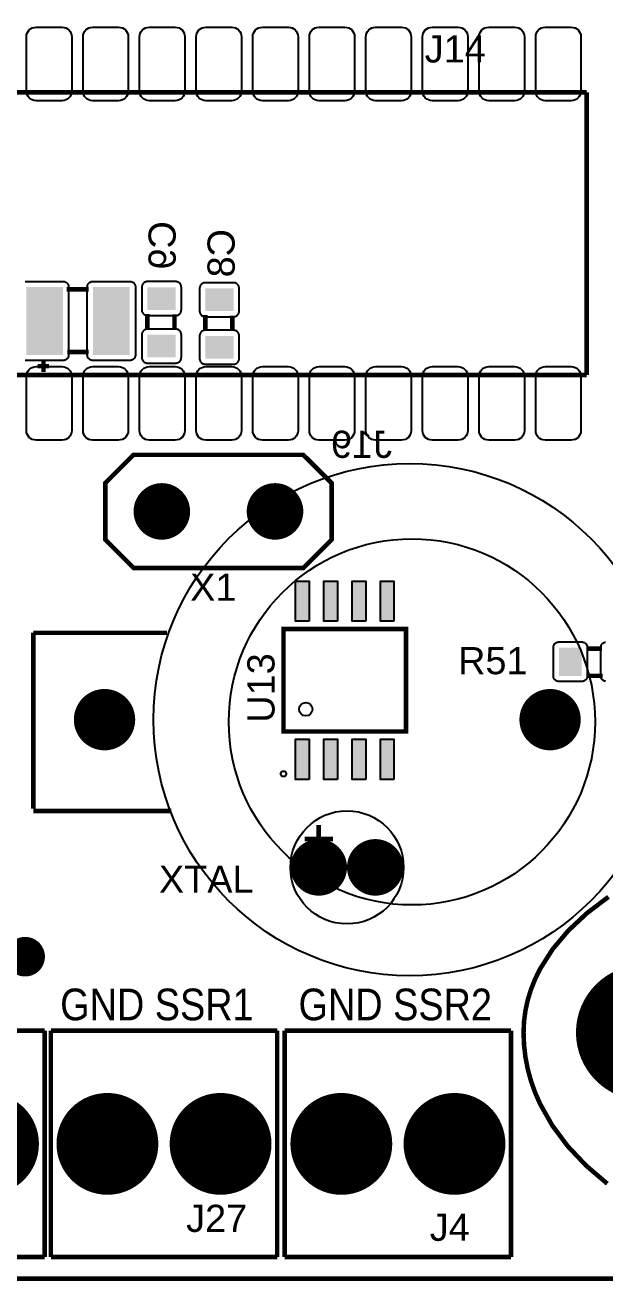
# Model space of a CAD drawing. Header units: inches. Extents: x -3.26 to 3.25, y -2.28 to 2.27.
# Drawn here: x -1.566 to -0.541, y -2.279 to -0.06 of the extents above; entities that cross this region are included whole.
import ezdxf

# ---------------------------------------------------------------- set-up
doc = ezdxf.new("R2010")
doc.units = ezdxf.units.IN
doc.layers.get('0').update_dxf_attribs({"linetype": 'CONTINUOUS'})

# ---------------------------------------------------------------- blocks, each defined once
blk = doc.blocks.new('RPAD')
blk.add_trace([(-0.5, -0.5), (-0.5, 0.5), (0.5, -0.5), (0.5, 0.5)])
blk = doc.blocks.new('EPAD')
at = {"const_width": 0.5}
blk.add_lwpolyline([(-0.25, 0, 1), (0.25, 0, 1)], format="xyb", close=True, dxfattribs=at)

msp = doc.modelspace()

# ---------------------------------------------------------------- linework, layer by layer
for points, const_width in [([(-3.255646, -2.275421), (3.249827, -2.275421), (3.249827, 2.267886), (-3.255646, 2.267886), (-3.255646, -2.275421)], 0.008), ([(-3.255646, -2.275421), (3.249827, -2.275421), (3.249827, 2.267886), (-3.255646, 2.267886), (-3.255646, -2.275421)], 0.008), ([(-3.255646, -2.275421), (3.249827, -2.275421), (3.249827, 2.267886), (-3.255646, 2.267886), (-3.255646, -2.275421)], 0.008), ([(-2.573362, -0.178177), (-0.573362, -0.178177)], 0.008), ([(-2.573362, -0.178177), (-0.573362, -0.178177)], 0.008), ([(-2.573362, -0.178177), (-0.573362, -0.178177)], 0.008), ([(-0.573362, -0.178177), (-0.573362, -0.678177)], 0.008), ([(-0.573362, -0.178177), (-0.573362, -0.678177)], 0.008), ([(-0.573362, -0.178177), (-0.573362, -0.678177)], 0.008), ([(-1.453236, -0.526508), (-1.492236, -0.526508)], 0.008), ([(-1.453236, -0.526508), (-1.492236, -0.526508)], 0.008), ([(-1.453236, -0.526508), (-1.492236, -0.526508)], 0.008), ([(-1.349575, -0.597909), (-1.349575, -0.569909)], 0.008), ([(-1.349575, -0.597909), (-1.349575, -0.569909)], 0.008), ([(-1.349575, -0.597909), (-1.349575, -0.569909)], 0.008), ([(-1.301575, -0.597909), (-1.301575, -0.570909)], 0.008), ([(-1.301575, -0.597909), (-1.301575, -0.570909)], 0.008), ([(-1.301575, -0.597909), (-1.301575, -0.570909)], 0.008), ([(-1.247339, -0.599909), (-1.247339, -0.571909)], 0.008), ([(-1.247339, -0.599909), (-1.247339, -0.571909)], 0.008), ([(-1.247339, -0.599909), (-1.247339, -0.571909)], 0.008), ([(-1.199339, -0.599909), (-1.199339, -0.572909)], 0.008), ([(-1.199339, -0.599909), (-1.199339, -0.572909)], 0.008), ([(-1.199339, -0.599909), (-1.199339, -0.572909)], 0.008), ([(-1.453236, -0.637508), (-1.491236, -0.637508)], 0.008), ([(-1.453236, -0.637508), (-1.491236, -0.637508)], 0.008), ([(-1.453236, -0.637508), (-1.491236, -0.637508)], 0.008), ([(-1.523236, -0.662508), (-1.543236, -0.662508)], 0.008), ([(-1.523236, -0.662508), (-1.543236, -0.662508)], 0.008), ([(-1.523236, -0.662508), (-1.543236, -0.662508)], 0.008), ([(-1.533236, -0.652508), (-1.533236, -0.672508)], 0.008), ([(-1.533236, -0.652508), (-1.533236, -0.672508)], 0.008), ([(-1.533236, -0.652508), (-1.533236, -0.672508)], 0.008), ([(-2.573362, -0.678177), (-0.573362, -0.678177)], 0.008), ([(-2.573362, -0.678177), (-0.573362, -0.678177)], 0.008), ([(-2.573362, -0.678177), (-0.573362, -0.678177)], 0.008), ([(-1.074031, -1.019154), (-1.374031, -1.019154), (-1.424031, -0.969154), (-1.424031, -0.869154), (-1.374031, -0.819154), (-1.074031, -0.819154), (-1.024031, -0.869154), (-1.024031, -0.969154), (-1.074031, -1.019154)], 0.008), ([(-1.074031, -1.019154), (-1.374031, -1.019154), (-1.424031, -0.969154), (-1.424031, -0.869154), (-1.374031, -0.819154), (-1.074031, -0.819154), (-1.024031, -0.869154), (-1.024031, -0.969154), (-1.074031, -1.019154)], 0.008), ([(-1.074031, -1.019154), (-1.374031, -1.019154), (-1.424031, -0.969154), (-1.424031, -0.869154), (-1.374031, -0.819154), (-1.074031, -0.819154), (-1.024031, -0.869154), (-1.024031, -0.969154), (-1.074031, -1.019154)], 0.008), ([(-1.315079, -1.133752), (-1.551299, -1.133752)], 0.008), ([(-1.551299, -1.444776), (-1.551299, -1.133752)], 0.008), ([(-1.315079, -1.133752), (-1.551299, -1.133752)], 0.008), ([(-1.551299, -1.444776), (-1.551299, -1.133752)], 0.008), ([(-1.315079, -1.133752), (-1.551299, -1.133752)], 0.008), ([(-1.551299, -1.444776), (-1.551299, -1.133752)], 0.008), ([(-0.892504, -1.308209), (-0.892504, -1.127106), (-1.109039, -1.127106), (-1.109039, -1.308209), (-0.892504, -1.308209)], 0.007874), ([(-0.892504, -1.308209), (-0.892504, -1.127106), (-1.109039, -1.127106), (-1.109039, -1.308209), (-0.892504, -1.308209)], 0.007874), ([(-0.892504, -1.308209), (-0.892504, -1.127106), (-1.109039, -1.127106), (-1.109039, -1.308209), (-0.892504, -1.308209)], 0.007874), ([(-0.573102, -1.16187), (-0.546102, -1.16187)], 0.008), ([(-0.573102, -1.16187), (-0.546102, -1.16187)], 0.008), ([(-0.573102, -1.16187), (-0.546102, -1.16187)], 0.008), ([(-0.573102, -1.20987), (-0.545102, -1.20987)], 0.008), ([(-0.573102, -1.20987), (-0.545102, -1.20987)], 0.008), ([(-0.573102, -1.20987), (-0.545102, -1.20987)], 0.008), ([(-1.551299, -1.448713), (-1.307205, -1.448713)], 0.008), ([(-1.551299, -1.448713), (-1.307205, -1.448713)], 0.008), ([(-1.551299, -1.448713), (-1.307205, -1.448713)], 0.008), ([(-1.046772, -1.473421), (-1.046772, -1.523421)], 0.008), ([(-1.046772, -1.473421), (-1.046772, -1.523421)], 0.008), ([(-1.046772, -1.473421), (-1.046772, -1.523421)], 0.008), ([(-1.071772, -1.498421), (-1.021772, -1.498421)], 0.008), ([(-1.071772, -1.498421), (-1.021772, -1.498421)], 0.008), ([(-1.071772, -1.498421), (-1.021772, -1.498421)], 0.008), ([(-0.534711, -1.600557), (-0.572732, -1.62938), (-0.605724, -1.660291), (-0.633387, -1.693125), (-0.655423, -1.727716), (-0.664237, -1.74562), (-0.671533, -1.7639), (-0.677272, -1.782537), (-0.681418, -1.80151), (-0.683933, -1.820799), (-0.68478, -1.840382), (-0.683943, -1.862232), (-0.681459, -1.883753), (-0.677364, -1.904921), (-0.671697, -1.925711), (-0.664495, -1.9461), (-0.655796, -1.966064), (-0.634056, -2.004621), (-0.606778, -2.041192), (-0.574263, -2.075585), (-0.536813, -2.107608)], 0.008), ([(-0.534711, -1.600557), (-0.572732, -1.62938), (-0.605724, -1.660291), (-0.633387, -1.693125), (-0.655423, -1.727716), (-0.664237, -1.74562), (-0.671533, -1.7639), (-0.677272, -1.782537), (-0.681418, -1.80151), (-0.683933, -1.820799), (-0.68478, -1.840382), (-0.683943, -1.862232), (-0.681459, -1.883753), (-0.677364, -1.904921), (-0.671697, -1.925711), (-0.664495, -1.9461), (-0.655796, -1.966064), (-0.634056, -2.004621), (-0.606778, -2.041192), (-0.574263, -2.075585), (-0.536813, -2.107608)], 0.008), ([(-0.534711, -1.600557), (-0.572732, -1.62938), (-0.605724, -1.660291), (-0.633387, -1.693125), (-0.655423, -1.727716), (-0.664237, -1.74562), (-0.671533, -1.7639), (-0.677272, -1.782537), (-0.681418, -1.80151), (-0.683933, -1.820799), (-0.68478, -1.840382), (-0.683943, -1.862232), (-0.681459, -1.883753), (-0.677364, -1.904921), (-0.671697, -1.925711), (-0.664495, -1.9461), (-0.655796, -1.966064), (-0.634056, -2.004621), (-0.606778, -2.041192), (-0.574263, -2.075585), (-0.536813, -2.107608)], 0.008), ([(-1.531236, -1.837232), (-2.131236, -1.837232)], 0.008), ([(-1.531236, -1.837232), (-2.131236, -1.837232)], 0.008), ([(-1.531236, -1.837232), (-2.131236, -1.837232)], 0.008), ([(-1.531236, -1.837232), (-1.531236, -2.237232)], 0.008), ([(-1.531236, -1.837232), (-1.531236, -2.237232)], 0.008), ([(-1.531236, -1.837232), (-1.531236, -2.237232)], 0.008), ([(-1.520213, -2.237232), (-1.520213, -1.837232)], 0.008), ([(-1.120213, -1.837232), (-1.520213, -1.837232)], 0.008), ([(-1.520213, -2.237232), (-1.520213, -1.837232)], 0.008), ([(-1.120213, -1.837232), (-1.520213, -1.837232)], 0.008), ([(-1.520213, -2.237232), (-1.520213, -1.837232)], 0.008), ([(-1.120213, -1.837232), (-1.520213, -1.837232)], 0.008), ([(-1.120213, -2.237232), (-1.120213, -1.837232)], 0.008), ([(-1.120213, -2.237232), (-1.120213, -1.837232)], 0.008), ([(-1.120213, -2.237232), (-1.120213, -1.837232)], 0.008), ([(-1.106827, -2.237232), (-1.106827, -1.837232)], 0.008), ([(-0.706827, -1.837232), (-1.106827, -1.837232)], 0.008), ([(-1.106827, -2.237232), (-1.106827, -1.837232)], 0.008), ([(-0.706827, -1.837232), (-1.106827, -1.837232)], 0.008), ([(-1.106827, -2.237232), (-1.106827, -1.837232)], 0.008), ([(-0.706827, -1.837232), (-1.106827, -1.837232)], 0.008), ([(-0.706827, -2.237232), (-0.706827, -1.837232)], 0.008), ([(-0.706827, -2.237232), (-0.706827, -1.837232)], 0.008), ([(-0.706827, -2.237232), (-0.706827, -1.837232)], 0.008), ([(-2.131236, -2.237232), (-1.531236, -2.237232)], 0.008), ([(-2.131236, -2.237232), (-1.531236, -2.237232)], 0.008), ([(-2.131236, -2.237232), (-1.531236, -2.237232)], 0.008), ([(-1.120213, -2.237232), (-1.520213, -2.237232)], 0.008), ([(-1.120213, -2.237232), (-1.520213, -2.237232)], 0.008), ([(-1.120213, -2.237232), (-1.520213, -2.237232)], 0.008), ([(-0.706827, -2.237232), (-1.106827, -2.237232)], 0.008), ([(-0.706827, -2.237232), (-1.106827, -2.237232)], 0.008), ([(-0.706827, -2.237232), (-1.106827, -2.237232)], 0.008)]:
    msp.add_lwpolyline(points, dxfattribs=dict(const_width=const_width))
for points in [[(-1.500362, -0.193177), (-1.546362, -0.193177), (-1.549838, -0.192839), (-1.553052, -0.191866), (-1.555943, -0.19032), (-1.558448, -0.188263), (-1.560505, -0.185758), (-1.562051, -0.182867), (-1.563024, -0.179653), (-1.563362, -0.176177), (-1.563362, -0.080177), (-1.563024, -0.076701), (-1.562051, -0.073487), (-1.560505, -0.070596), (-1.558448, -0.068091), (-1.555943, -0.066035), (-1.553052, -0.064489), (-1.549838, -0.063515), (-1.546362, -0.063177), (-1.500362, -0.063177), (-1.496886, -0.063515), (-1.493672, -0.064489), (-1.490781, -0.066035), (-1.488276, -0.068091), (-1.48622, -0.070596), (-1.484674, -0.073487), (-1.4837, -0.076701), (-1.483362, -0.080177), (-1.483362, -0.176177), (-1.4837, -0.179653), (-1.484674, -0.182867), (-1.48622, -0.185758), (-1.488276, -0.188263), (-1.490781, -0.19032), (-1.493672, -0.191866), (-1.496886, -0.192839), (-1.500362, -0.193177)], [(-1.400362, -0.193177), (-1.446362, -0.193177), (-1.449838, -0.192839), (-1.453052, -0.191866), (-1.455943, -0.19032), (-1.458448, -0.188263), (-1.460505, -0.185758), (-1.462051, -0.182867), (-1.463024, -0.179653), (-1.463362, -0.176177), (-1.463362, -0.080177), (-1.463024, -0.076701), (-1.462051, -0.073487), (-1.460505, -0.070596), (-1.458448, -0.068091), (-1.455943, -0.066035), (-1.453052, -0.064489), (-1.449838, -0.063515), (-1.446362, -0.063177), (-1.400362, -0.063177), (-1.396886, -0.063515), (-1.393672, -0.064489), (-1.390781, -0.066035), (-1.388276, -0.068091), (-1.38622, -0.070596), (-1.384674, -0.073487), (-1.3837, -0.076701), (-1.383362, -0.080177), (-1.383362, -0.176177), (-1.3837, -0.179653), (-1.384674, -0.182867), (-1.38622, -0.185758), (-1.388276, -0.188263), (-1.390781, -0.19032), (-1.393672, -0.191866), (-1.396886, -0.192839), (-1.400362, -0.193177)], [(-1.300362, -0.193177), (-1.346362, -0.193177), (-1.349838, -0.192839), (-1.353052, -0.191866), (-1.355943, -0.19032), (-1.358448, -0.188263), (-1.360505, -0.185758), (-1.362051, -0.182867), (-1.363024, -0.179653), (-1.363362, -0.176177), (-1.363362, -0.080177), (-1.363024, -0.076701), (-1.362051, -0.073487), (-1.360505, -0.070596), (-1.358448, -0.068091), (-1.355943, -0.066035), (-1.353052, -0.064489), (-1.349838, -0.063515), (-1.346362, -0.063177), (-1.300362, -0.063177), (-1.296886, -0.063515), (-1.293672, -0.064489), (-1.290781, -0.066035), (-1.288276, -0.068091), (-1.28622, -0.070596), (-1.284674, -0.073487), (-1.2837, -0.076701), (-1.283362, -0.080177), (-1.283362, -0.176177), (-1.2837, -0.179653), (-1.284674, -0.182867), (-1.28622, -0.185758), (-1.288276, -0.188263), (-1.290781, -0.19032), (-1.293672, -0.191866), (-1.296886, -0.192839), (-1.300362, -0.193177)], [(-1.200362, -0.193177), (-1.246362, -0.193177), (-1.249838, -0.192839), (-1.253052, -0.191866), (-1.255943, -0.19032), (-1.258448, -0.188263), (-1.260505, -0.185758), (-1.262051, -0.182867), (-1.263024, -0.179653), (-1.263362, -0.176177), (-1.263362, -0.080177), (-1.263024, -0.076701), (-1.262051, -0.073487), (-1.260505, -0.070596), (-1.258448, -0.068091), (-1.255943, -0.066035), (-1.253052, -0.064489), (-1.249838, -0.063515), (-1.246362, -0.063177), (-1.200362, -0.063177), (-1.196886, -0.063515), (-1.193672, -0.064489), (-1.190781, -0.066035), (-1.188276, -0.068091), (-1.18622, -0.070596), (-1.184674, -0.073487), (-1.1837, -0.076701), (-1.183362, -0.080177), (-1.183362, -0.176177), (-1.1837, -0.179653), (-1.184674, -0.182867), (-1.18622, -0.185758), (-1.188276, -0.188263), (-1.190781, -0.19032), (-1.193672, -0.191866), (-1.196886, -0.192839), (-1.200362, -0.193177)], [(-1.100362, -0.193177), (-1.146362, -0.193177), (-1.149838, -0.192839), (-1.153052, -0.191866), (-1.155943, -0.19032), (-1.158448, -0.188263), (-1.160505, -0.185758), (-1.162051, -0.182867), (-1.163024, -0.179653), (-1.163362, -0.176177), (-1.163362, -0.080177), (-1.163024, -0.076701), (-1.162051, -0.073487), (-1.160505, -0.070596), (-1.158448, -0.068091), (-1.155943, -0.066035), (-1.153052, -0.064489), (-1.149838, -0.063515), (-1.146362, -0.063177), (-1.100362, -0.063177), (-1.096886, -0.063515), (-1.093672, -0.064489), (-1.090781, -0.066035), (-1.088276, -0.068091), (-1.08622, -0.070596), (-1.084674, -0.073487), (-1.0837, -0.076701), (-1.083362, -0.080177), (-1.083362, -0.176177), (-1.0837, -0.179653), (-1.084674, -0.182867), (-1.08622, -0.185758), (-1.088276, -0.188263), (-1.090781, -0.19032), (-1.093672, -0.191866), (-1.096886, -0.192839), (-1.100362, -0.193177)], [(-1.000362, -0.193177), (-1.046362, -0.193177), (-1.049838, -0.192839), (-1.053052, -0.191866), (-1.055943, -0.19032), (-1.058448, -0.188263), (-1.060505, -0.185758), (-1.062051, -0.182867), (-1.063024, -0.179653), (-1.063362, -0.176177), (-1.063362, -0.080177), (-1.063024, -0.076701), (-1.062051, -0.073487), (-1.060505, -0.070596), (-1.058448, -0.068091), (-1.055943, -0.066035), (-1.053052, -0.064489), (-1.049838, -0.063515), (-1.046362, -0.063177), (-1.000362, -0.063177), (-0.996886, -0.063515), (-0.993672, -0.064489), (-0.990781, -0.066035), (-0.988276, -0.068091), (-0.98622, -0.070596), (-0.984674, -0.073487), (-0.9837, -0.076701), (-0.983362, -0.080177), (-0.983362, -0.176177), (-0.9837, -0.179653), (-0.984674, -0.182867), (-0.98622, -0.185758), (-0.988276, -0.188263), (-0.990781, -0.19032), (-0.993672, -0.191866), (-0.996886, -0.192839), (-1.000362, -0.193177)], [(-0.900362, -0.193177), (-0.946362, -0.193177), (-0.949838, -0.192839), (-0.953052, -0.191866), (-0.955943, -0.19032), (-0.958448, -0.188263), (-0.960505, -0.185758), (-0.962051, -0.182867), (-0.963024, -0.179653), (-0.963362, -0.176177), (-0.963362, -0.080177), (-0.963024, -0.076701), (-0.962051, -0.073487), (-0.960505, -0.070596), (-0.958448, -0.068091), (-0.955943, -0.066035), (-0.953052, -0.064489), (-0.949838, -0.063515), (-0.946362, -0.063177), (-0.900362, -0.063177), (-0.896886, -0.063515), (-0.893672, -0.064489), (-0.890781, -0.066035), (-0.888276, -0.068091), (-0.88622, -0.070596), (-0.884674, -0.073487), (-0.8837, -0.076701), (-0.883362, -0.080177), (-0.883362, -0.176177), (-0.8837, -0.179653), (-0.884674, -0.182867), (-0.88622, -0.185758), (-0.888276, -0.188263), (-0.890781, -0.19032), (-0.893672, -0.191866), (-0.896886, -0.192839), (-0.900362, -0.193177)], [(-0.800362, -0.193177), (-0.846362, -0.193177), (-0.849838, -0.192839), (-0.853052, -0.191866), (-0.855943, -0.19032), (-0.858448, -0.188263), (-0.860505, -0.185758), (-0.862051, -0.182867), (-0.863024, -0.179653), (-0.863362, -0.176177), (-0.863362, -0.080177), (-0.863024, -0.076701), (-0.862051, -0.073487), (-0.860505, -0.070596), (-0.858448, -0.068091), (-0.855943, -0.066035), (-0.853052, -0.064489), (-0.849838, -0.063515), (-0.846362, -0.063177), (-0.800362, -0.063177), (-0.796886, -0.063515), (-0.793672, -0.064489), (-0.790781, -0.066035), (-0.788276, -0.068091), (-0.78622, -0.070596), (-0.784674, -0.073487), (-0.7837, -0.076701), (-0.783362, -0.080177), (-0.783362, -0.176177), (-0.7837, -0.179653), (-0.784674, -0.182867), (-0.78622, -0.185758), (-0.788276, -0.188263), (-0.790781, -0.19032), (-0.793672, -0.191866), (-0.796886, -0.192839), (-0.800362, -0.193177)], [(-0.700362, -0.193177), (-0.746362, -0.193177), (-0.749838, -0.192839), (-0.753052, -0.191866), (-0.755943, -0.19032), (-0.758448, -0.188263), (-0.760505, -0.185758), (-0.762051, -0.182867), (-0.763024, -0.179653), (-0.763362, -0.176177), (-0.763362, -0.080177), (-0.763024, -0.076701), (-0.762051, -0.073487), (-0.760505, -0.070596), (-0.758448, -0.068091), (-0.755943, -0.066035), (-0.753052, -0.064489), (-0.749838, -0.063515), (-0.746362, -0.063177), (-0.700362, -0.063177), (-0.696886, -0.063515), (-0.693672, -0.064489), (-0.690781, -0.066035), (-0.688276, -0.068091), (-0.68622, -0.070596), (-0.684674, -0.073487), (-0.6837, -0.076701), (-0.683362, -0.080177), (-0.683362, -0.176177), (-0.6837, -0.179653), (-0.684674, -0.182867), (-0.68622, -0.185758), (-0.688276, -0.188263), (-0.690781, -0.19032), (-0.693672, -0.191866), (-0.696886, -0.192839), (-0.700362, -0.193177)], [(-0.600362, -0.193177), (-0.646362, -0.193177), (-0.649838, -0.192839), (-0.653052, -0.191866), (-0.655943, -0.19032), (-0.658448, -0.188263), (-0.660505, -0.185758), (-0.662051, -0.182867), (-0.663024, -0.179653), (-0.663362, -0.176177), (-0.663362, -0.080177), (-0.663024, -0.076701), (-0.662051, -0.073487), (-0.660505, -0.070596), (-0.658448, -0.068091), (-0.655943, -0.066035), (-0.653052, -0.064489), (-0.649838, -0.063515), (-0.646362, -0.063177), (-0.600362, -0.063177), (-0.596886, -0.063515), (-0.593672, -0.064489), (-0.590781, -0.066035), (-0.588276, -0.068091), (-0.58622, -0.070596), (-0.584674, -0.073487), (-0.5837, -0.076701), (-0.583362, -0.080177), (-0.583362, -0.176177), (-0.5837, -0.179653), (-0.584674, -0.182867), (-0.58622, -0.185758), (-0.588276, -0.188263), (-0.590781, -0.19032), (-0.593672, -0.191866), (-0.596886, -0.192839), (-0.600362, -0.193177)], [(-1.380736, -0.652508), (-1.445736, -0.652508), (-1.446776, -0.652457), (-1.447781, -0.652309), (-1.448748, -0.652067), (-1.449672, -0.651736), (-1.450548, -0.651322), (-1.451372, -0.650827), (-1.45214, -0.650257), (-1.452846, -0.649617), (-1.453486, -0.648911), (-1.454055, -0.648144), (-1.45455, -0.64732), (-1.454965, -0.646443), (-1.455295, -0.645519), (-1.455537, -0.644552), (-1.455686, -0.643547), (-1.455736, -0.642508), (-1.455736, -0.522508), (-1.455686, -0.521469), (-1.455537, -0.520463), (-1.455295, -0.519496), (-1.454965, -0.518572), (-1.45455, -0.517696), (-1.454055, -0.516872), (-1.453486, -0.516105), (-1.452846, -0.515398), (-1.45214, -0.514758), (-1.451372, -0.514189), (-1.450548, -0.513694), (-1.449672, -0.51328), (-1.448748, -0.512949), (-1.447781, -0.512707), (-1.446776, -0.512558), (-1.445736, -0.512508), (-1.380736, -0.512508), (-1.379697, -0.512558), (-1.378692, -0.512707), (-1.377725, -0.512949), (-1.376801, -0.51328), (-1.375924, -0.513694), (-1.3751, -0.514189), (-1.374333, -0.514758), (-1.373627, -0.515398), (-1.372987, -0.516105), (-1.372417, -0.516872), (-1.371923, -0.517696), (-1.371508, -0.518572), (-1.371177, -0.519496), (-1.370935, -0.520463), (-1.370787, -0.521469), (-1.370736, -0.522508), (-1.370736, -0.642508), (-1.370787, -0.643547), (-1.370935, -0.644552), (-1.371177, -0.645519), (-1.371508, -0.646443), (-1.371923, -0.64732), (-1.372417, -0.648144), (-1.372987, -0.648911), (-1.373627, -0.649617), (-1.374333, -0.650257), (-1.3751, -0.650827), (-1.375924, -0.651322), (-1.376801, -0.651736), (-1.377725, -0.652067), (-1.378692, -0.652309), (-1.379697, -0.652457), (-1.380736, -0.652508)], [(-1.289575, -0.562909), (-1.289575, -0.522909), (-1.289625, -0.52187), (-1.289774, -0.520865), (-1.290016, -0.519898), (-1.290346, -0.518974), (-1.290761, -0.518098), (-1.291256, -0.517274), (-1.291825, -0.516506), (-1.292465, -0.5158), (-1.293172, -0.51516), (-1.293939, -0.514591), (-1.294763, -0.514096), (-1.295639, -0.513681), (-1.296563, -0.51335), (-1.29753, -0.513108), (-1.298535, -0.51296), (-1.299575, -0.512909), (-1.349575, -0.512909), (-1.350614, -0.51296), (-1.351619, -0.513108), (-1.352586, -0.51335), (-1.35351, -0.513681), (-1.354387, -0.514096), (-1.355211, -0.514591), (-1.355978, -0.51516), (-1.356684, -0.5158), (-1.357324, -0.516506), (-1.357894, -0.517274), (-1.358389, -0.518098), (-1.358803, -0.518974), (-1.359134, -0.519898), (-1.359376, -0.520865), (-1.359524, -0.52187), (-1.359575, -0.522909), (-1.359575, -0.562909), (-1.359524, -0.563949), (-1.359376, -0.564954), (-1.359134, -0.565921), (-1.358803, -0.566845), (-1.358389, -0.567721), (-1.357894, -0.568545), (-1.357324, -0.569313), (-1.356684, -0.570019), (-1.355978, -0.570659), (-1.355211, -0.571228), (-1.354387, -0.571723), (-1.35351, -0.572138), (-1.352586, -0.572469), (-1.351619, -0.572711), (-1.350614, -0.572859), (-1.349575, -0.572909), (-1.299575, -0.572909), (-1.298535, -0.572859), (-1.29753, -0.572711), (-1.296563, -0.572469), (-1.295639, -0.572138), (-1.294763, -0.571723), (-1.293939, -0.571228), (-1.293172, -0.570659), (-1.292465, -0.570019), (-1.291825, -0.569313), (-1.291256, -0.568545), (-1.290761, -0.567721), (-1.290346, -0.566845), (-1.290016, -0.565921), (-1.289774, -0.564954), (-1.289625, -0.563949), (-1.289575, -0.562909)], [(-1.187339, -0.564909), (-1.187339, -0.524909), (-1.187389, -0.52387), (-1.187537, -0.522865), (-1.18778, -0.521898), (-1.18811, -0.520974), (-1.188525, -0.520098), (-1.18902, -0.519274), (-1.189589, -0.518506), (-1.190229, -0.5178), (-1.190935, -0.51716), (-1.191703, -0.516591), (-1.192527, -0.516096), (-1.193403, -0.515681), (-1.194327, -0.51535), (-1.195294, -0.515108), (-1.196299, -0.51496), (-1.197339, -0.514909), (-1.247339, -0.514909), (-1.248378, -0.51496), (-1.249383, -0.515108), (-1.25035, -0.51535), (-1.251274, -0.515681), (-1.25215, -0.516096), (-1.252974, -0.516591), (-1.253742, -0.51716), (-1.254448, -0.5178), (-1.255088, -0.518506), (-1.255657, -0.519274), (-1.256152, -0.520098), (-1.256567, -0.520974), (-1.256898, -0.521898), (-1.25714, -0.522865), (-1.257288, -0.52387), (-1.257339, -0.524909), (-1.257339, -0.564909), (-1.257288, -0.565949), (-1.25714, -0.566954), (-1.256898, -0.567921), (-1.256567, -0.568845), (-1.256152, -0.569721), (-1.255657, -0.570545), (-1.255088, -0.571313), (-1.254448, -0.572019), (-1.253742, -0.572659), (-1.252974, -0.573228), (-1.25215, -0.573723), (-1.251274, -0.574138), (-1.25035, -0.574469), (-1.249383, -0.574711), (-1.248378, -0.574859), (-1.247339, -0.574909), (-1.197339, -0.574909), (-1.196299, -0.574859), (-1.195294, -0.574711), (-1.194327, -0.574469), (-1.193403, -0.574138), (-1.192527, -0.573723), (-1.191703, -0.573228), (-1.190935, -0.572659), (-1.190229, -0.572019), (-1.189589, -0.571313), (-1.18902, -0.570545), (-1.188525, -0.569721), (-1.18811, -0.568845), (-1.18778, -0.567921), (-1.187537, -0.566954), (-1.187389, -0.565949), (-1.187339, -0.564909)], [(-1.289575, -0.646909), (-1.289575, -0.606909), (-1.289625, -0.60587), (-1.289774, -0.604865), (-1.290016, -0.603898), (-1.290346, -0.602974), (-1.290761, -0.602098), (-1.291256, -0.601274), (-1.291825, -0.600506), (-1.292465, -0.5998), (-1.293172, -0.59916), (-1.293939, -0.598591), (-1.294763, -0.598096), (-1.295639, -0.597681), (-1.296563, -0.59735), (-1.29753, -0.597108), (-1.298535, -0.59696), (-1.299575, -0.596909), (-1.349575, -0.596909), (-1.350614, -0.59696), (-1.351619, -0.597108), (-1.352586, -0.59735), (-1.35351, -0.597681), (-1.354387, -0.598096), (-1.355211, -0.598591), (-1.355978, -0.59916), (-1.356684, -0.5998), (-1.357324, -0.600506), (-1.357894, -0.601274), (-1.358389, -0.602098), (-1.358803, -0.602974), (-1.359134, -0.603898), (-1.359376, -0.604865), (-1.359524, -0.60587), (-1.359575, -0.606909), (-1.359575, -0.646909), (-1.359524, -0.647949), (-1.359376, -0.648954), (-1.359134, -0.649921), (-1.358803, -0.650845), (-1.358389, -0.651721), (-1.357894, -0.652545), (-1.357324, -0.653313), (-1.356684, -0.654019), (-1.355978, -0.654659), (-1.355211, -0.655228), (-1.354387, -0.655723), (-1.35351, -0.656138), (-1.352586, -0.656469), (-1.351619, -0.656711), (-1.350614, -0.656859), (-1.349575, -0.656909), (-1.299575, -0.656909), (-1.298535, -0.656859), (-1.29753, -0.656711), (-1.296563, -0.656469), (-1.295639, -0.656138), (-1.294763, -0.655723), (-1.293939, -0.655228), (-1.293172, -0.654659), (-1.292465, -0.654019), (-1.291825, -0.653313), (-1.291256, -0.652545), (-1.290761, -0.651721), (-1.290346, -0.650845), (-1.290016, -0.649921), (-1.289774, -0.648954), (-1.289625, -0.647949), (-1.289575, -0.646909)], [(-1.187339, -0.648909), (-1.187339, -0.608909), (-1.187389, -0.60787), (-1.187537, -0.606865), (-1.18778, -0.605898), (-1.18811, -0.604974), (-1.188525, -0.604098), (-1.18902, -0.603274), (-1.189589, -0.602506), (-1.190229, -0.6018), (-1.190935, -0.60116), (-1.191703, -0.600591), (-1.192527, -0.600096), (-1.193403, -0.599681), (-1.194327, -0.59935), (-1.195294, -0.599108), (-1.196299, -0.59896), (-1.197339, -0.598909), (-1.247339, -0.598909), (-1.248378, -0.59896), (-1.249383, -0.599108), (-1.25035, -0.59935), (-1.251274, -0.599681), (-1.25215, -0.600096), (-1.252974, -0.600591), (-1.253742, -0.60116), (-1.254448, -0.6018), (-1.255088, -0.602506), (-1.255657, -0.603274), (-1.256152, -0.604098), (-1.256567, -0.604974), (-1.256898, -0.605898), (-1.25714, -0.606865), (-1.257288, -0.60787), (-1.257339, -0.608909), (-1.257339, -0.648909), (-1.257288, -0.649949), (-1.25714, -0.650954), (-1.256898, -0.651921), (-1.256567, -0.652845), (-1.256152, -0.653721), (-1.255657, -0.654545), (-1.255088, -0.655313), (-1.254448, -0.656019), (-1.253742, -0.656659), (-1.252974, -0.657228), (-1.25215, -0.657723), (-1.251274, -0.658138), (-1.25035, -0.658469), (-1.249383, -0.658711), (-1.248378, -0.658859), (-1.247339, -0.658909), (-1.197339, -0.658909), (-1.196299, -0.658859), (-1.195294, -0.658711), (-1.194327, -0.658469), (-1.193403, -0.658138), (-1.192527, -0.657723), (-1.191703, -0.657228), (-1.190935, -0.656659), (-1.190229, -0.656019), (-1.189589, -0.655313), (-1.18902, -0.654545), (-1.188525, -0.653721), (-1.18811, -0.652845), (-1.18778, -0.651921), (-1.187537, -0.650954), (-1.187389, -0.649949), (-1.187339, -0.648909)], [(-1.546362, -0.663177), (-1.500362, -0.663177), (-1.496886, -0.663515), (-1.493672, -0.664489), (-1.490781, -0.666035), (-1.488276, -0.668091), (-1.48622, -0.670596), (-1.484674, -0.673487), (-1.4837, -0.676701), (-1.483362, -0.680177), (-1.483362, -0.776177), (-1.4837, -0.779653), (-1.484674, -0.782867), (-1.48622, -0.785758), (-1.488276, -0.788263), (-1.490781, -0.79032), (-1.493672, -0.791866), (-1.496886, -0.792839), (-1.500362, -0.793177), (-1.546362, -0.793177), (-1.549838, -0.792839), (-1.553052, -0.791866), (-1.555943, -0.79032), (-1.558448, -0.788263), (-1.560505, -0.785758), (-1.562051, -0.782867), (-1.563024, -0.779653), (-1.563362, -0.776177), (-1.563362, -0.680177), (-1.563024, -0.676701), (-1.562051, -0.673487), (-1.560505, -0.670596), (-1.558448, -0.668091), (-1.555943, -0.666035), (-1.553052, -0.664489), (-1.549838, -0.663515), (-1.546362, -0.663177)], [(-1.446362, -0.663177), (-1.400362, -0.663177), (-1.396886, -0.663515), (-1.393672, -0.664489), (-1.390781, -0.666035), (-1.388276, -0.668091), (-1.38622, -0.670596), (-1.384674, -0.673487), (-1.3837, -0.676701), (-1.383362, -0.680177), (-1.383362, -0.776177), (-1.3837, -0.779653), (-1.384674, -0.782867), (-1.38622, -0.785758), (-1.388276, -0.788263), (-1.390781, -0.79032), (-1.393672, -0.791866), (-1.396886, -0.792839), (-1.400362, -0.793177), (-1.446362, -0.793177), (-1.449838, -0.792839), (-1.453052, -0.791866), (-1.455943, -0.79032), (-1.458448, -0.788263), (-1.460505, -0.785758), (-1.462051, -0.782867), (-1.463024, -0.779653), (-1.463362, -0.776177), (-1.463362, -0.680177), (-1.463024, -0.676701), (-1.462051, -0.673487), (-1.460505, -0.670596), (-1.458448, -0.668091), (-1.455943, -0.666035), (-1.453052, -0.664489), (-1.449838, -0.663515), (-1.446362, -0.663177)], [(-1.346362, -0.663177), (-1.300362, -0.663177), (-1.296886, -0.663515), (-1.293672, -0.664489), (-1.290781, -0.666035), (-1.288276, -0.668091), (-1.28622, -0.670596), (-1.284674, -0.673487), (-1.2837, -0.676701), (-1.283362, -0.680177), (-1.283362, -0.776177), (-1.2837, -0.779653), (-1.284674, -0.782867), (-1.28622, -0.785758), (-1.288276, -0.788263), (-1.290781, -0.79032), (-1.293672, -0.791866), (-1.296886, -0.792839), (-1.300362, -0.793177), (-1.346362, -0.793177), (-1.349838, -0.792839), (-1.353052, -0.791866), (-1.355943, -0.79032), (-1.358448, -0.788263), (-1.360505, -0.785758), (-1.362051, -0.782867), (-1.363024, -0.779653), (-1.363362, -0.776177), (-1.363362, -0.680177), (-1.363024, -0.676701), (-1.362051, -0.673487), (-1.360505, -0.670596), (-1.358448, -0.668091), (-1.355943, -0.666035), (-1.353052, -0.664489), (-1.349838, -0.663515), (-1.346362, -0.663177)], [(-1.246362, -0.663177), (-1.200362, -0.663177), (-1.196886, -0.663515), (-1.193672, -0.664489), (-1.190781, -0.666035), (-1.188276, -0.668091), (-1.18622, -0.670596), (-1.184674, -0.673487), (-1.1837, -0.676701), (-1.183362, -0.680177), (-1.183362, -0.776177), (-1.1837, -0.779653), (-1.184674, -0.782867), (-1.18622, -0.785758), (-1.188276, -0.788263), (-1.190781, -0.79032), (-1.193672, -0.791866), (-1.196886, -0.792839), (-1.200362, -0.793177), (-1.246362, -0.793177), (-1.249838, -0.792839), (-1.253052, -0.791866), (-1.255943, -0.79032), (-1.258448, -0.788263), (-1.260505, -0.785758), (-1.262051, -0.782867), (-1.263024, -0.779653), (-1.263362, -0.776177), (-1.263362, -0.680177), (-1.263024, -0.676701), (-1.262051, -0.673487), (-1.260505, -0.670596), (-1.258448, -0.668091), (-1.255943, -0.666035), (-1.253052, -0.664489), (-1.249838, -0.663515), (-1.246362, -0.663177)], [(-1.146362, -0.663177), (-1.100362, -0.663177), (-1.096886, -0.663515), (-1.093672, -0.664489), (-1.090781, -0.666035), (-1.088276, -0.668091), (-1.08622, -0.670596), (-1.084674, -0.673487), (-1.0837, -0.676701), (-1.083362, -0.680177), (-1.083362, -0.776177), (-1.0837, -0.779653), (-1.084674, -0.782867), (-1.08622, -0.785758), (-1.088276, -0.788263), (-1.090781, -0.79032), (-1.093672, -0.791866), (-1.096886, -0.792839), (-1.100362, -0.793177), (-1.146362, -0.793177), (-1.149838, -0.792839), (-1.153052, -0.791866), (-1.155943, -0.79032), (-1.158448, -0.788263), (-1.160505, -0.785758), (-1.162051, -0.782867), (-1.163024, -0.779653), (-1.163362, -0.776177), (-1.163362, -0.680177), (-1.163024, -0.676701), (-1.162051, -0.673487), (-1.160505, -0.670596), (-1.158448, -0.668091), (-1.155943, -0.666035), (-1.153052, -0.664489), (-1.149838, -0.663515), (-1.146362, -0.663177)], [(-1.046362, -0.663177), (-1.000362, -0.663177), (-0.996886, -0.663515), (-0.993672, -0.664489), (-0.990781, -0.666035), (-0.988276, -0.668091), (-0.98622, -0.670596), (-0.984674, -0.673487), (-0.9837, -0.676701), (-0.983362, -0.680177), (-0.983362, -0.776177), (-0.9837, -0.779653), (-0.984674, -0.782867), (-0.98622, -0.785758), (-0.988276, -0.788263), (-0.990781, -0.79032), (-0.993672, -0.791866), (-0.996886, -0.792839), (-1.000362, -0.793177), (-1.046362, -0.793177), (-1.049838, -0.792839), (-1.053052, -0.791866), (-1.055943, -0.79032), (-1.058448, -0.788263), (-1.060505, -0.785758), (-1.062051, -0.782867), (-1.063024, -0.779653), (-1.063362, -0.776177), (-1.063362, -0.680177), (-1.063024, -0.676701), (-1.062051, -0.673487), (-1.060505, -0.670596), (-1.058448, -0.668091), (-1.055943, -0.666035), (-1.053052, -0.664489), (-1.049838, -0.663515), (-1.046362, -0.663177)], [(-0.946362, -0.663177), (-0.900362, -0.663177), (-0.896886, -0.663515), (-0.893672, -0.664489), (-0.890781, -0.666035), (-0.888276, -0.668091), (-0.88622, -0.670596), (-0.884674, -0.673487), (-0.8837, -0.676701), (-0.883362, -0.680177), (-0.883362, -0.776177), (-0.8837, -0.779653), (-0.884674, -0.782867), (-0.88622, -0.785758), (-0.888276, -0.788263), (-0.890781, -0.79032), (-0.893672, -0.791866), (-0.896886, -0.792839), (-0.900362, -0.793177), (-0.946362, -0.793177), (-0.949838, -0.792839), (-0.953052, -0.791866), (-0.955943, -0.79032), (-0.958448, -0.788263), (-0.960505, -0.785758), (-0.962051, -0.782867), (-0.963024, -0.779653), (-0.963362, -0.776177), (-0.963362, -0.680177), (-0.963024, -0.676701), (-0.962051, -0.673487), (-0.960505, -0.670596), (-0.958448, -0.668091), (-0.955943, -0.666035), (-0.953052, -0.664489), (-0.949838, -0.663515), (-0.946362, -0.663177)], [(-0.846362, -0.663177), (-0.800362, -0.663177), (-0.796886, -0.663515), (-0.793672, -0.664489), (-0.790781, -0.666035), (-0.788276, -0.668091), (-0.78622, -0.670596), (-0.784674, -0.673487), (-0.7837, -0.676701), (-0.783362, -0.680177), (-0.783362, -0.776177), (-0.7837, -0.779653), (-0.784674, -0.782867), (-0.78622, -0.785758), (-0.788276, -0.788263), (-0.790781, -0.79032), (-0.793672, -0.791866), (-0.796886, -0.792839), (-0.800362, -0.793177), (-0.846362, -0.793177), (-0.849838, -0.792839), (-0.853052, -0.791866), (-0.855943, -0.79032), (-0.858448, -0.788263), (-0.860505, -0.785758), (-0.862051, -0.782867), (-0.863024, -0.779653), (-0.863362, -0.776177), (-0.863362, -0.680177), (-0.863024, -0.676701), (-0.862051, -0.673487), (-0.860505, -0.670596), (-0.858448, -0.668091), (-0.855943, -0.666035), (-0.853052, -0.664489), (-0.849838, -0.663515), (-0.846362, -0.663177)], [(-0.746362, -0.663177), (-0.700362, -0.663177), (-0.696886, -0.663515), (-0.693672, -0.664489), (-0.690781, -0.666035), (-0.688276, -0.668091), (-0.68622, -0.670596), (-0.684674, -0.673487), (-0.6837, -0.676701), (-0.683362, -0.680177), (-0.683362, -0.776177), (-0.6837, -0.779653), (-0.684674, -0.782867), (-0.68622, -0.785758), (-0.688276, -0.788263), (-0.690781, -0.79032), (-0.693672, -0.791866), (-0.696886, -0.792839), (-0.700362, -0.793177), (-0.746362, -0.793177), (-0.749838, -0.792839), (-0.753052, -0.791866), (-0.755943, -0.79032), (-0.758448, -0.788263), (-0.760505, -0.785758), (-0.762051, -0.782867), (-0.763024, -0.779653), (-0.763362, -0.776177), (-0.763362, -0.680177), (-0.763024, -0.676701), (-0.762051, -0.673487), (-0.760505, -0.670596), (-0.758448, -0.668091), (-0.755943, -0.666035), (-0.753052, -0.664489), (-0.749838, -0.663515), (-0.746362, -0.663177)], [(-0.646362, -0.663177), (-0.600362, -0.663177), (-0.596886, -0.663515), (-0.593672, -0.664489), (-0.590781, -0.666035), (-0.588276, -0.668091), (-0.58622, -0.670596), (-0.584674, -0.673487), (-0.5837, -0.676701), (-0.583362, -0.680177), (-0.583362, -0.776177), (-0.5837, -0.779653), (-0.584674, -0.782867), (-0.58622, -0.785758), (-0.588276, -0.788263), (-0.590781, -0.79032), (-0.593672, -0.791866), (-0.596886, -0.792839), (-0.600362, -0.793177), (-0.646362, -0.793177), (-0.649838, -0.792839), (-0.653052, -0.791866), (-0.655943, -0.79032), (-0.658448, -0.788263), (-0.660505, -0.785758), (-0.662051, -0.782867), (-0.663024, -0.779653), (-0.663362, -0.776177), (-0.663362, -0.680177), (-0.663024, -0.676701), (-0.662051, -0.673487), (-0.660505, -0.670596), (-0.658448, -0.668091), (-0.655943, -0.666035), (-0.653052, -0.664489), (-0.649838, -0.663515), (-0.646362, -0.663177)], [(-1.063772, -1.113394), (-1.087772, -1.113394), (-1.087772, -1.042394), (-1.063772, -1.042394), (-1.063772, -1.113394)], [(-1.013772, -1.113394), (-1.037772, -1.113394), (-1.037772, -1.042394), (-1.013772, -1.042394), (-1.013772, -1.113394)], [(-0.963772, -1.113394), (-0.987772, -1.113394), (-0.987772, -1.042394), (-0.963772, -1.042394), (-0.963772, -1.113394)], [(-0.913772, -1.113394), (-0.937772, -1.113394), (-0.937772, -1.042394), (-0.913772, -1.042394), (-0.913772, -1.113394)], [(-0.622102, -1.14987), (-0.582102, -1.14987), (-0.581063, -1.14992), (-0.580058, -1.150069), (-0.579091, -1.150311), (-0.578167, -1.150642), (-0.577291, -1.151056), (-0.576467, -1.151551), (-0.575699, -1.15212), (-0.574993, -1.152761), (-0.574353, -1.153467), (-0.573783, -1.154234), (-0.573289, -1.155058), (-0.572874, -1.155935), (-0.572543, -1.156859), (-0.572301, -1.157826), (-0.572153, -1.158831), (-0.572102, -1.15987), (-0.572102, -1.20987), (-0.572153, -1.210909), (-0.572301, -1.211915), (-0.572543, -1.212881), (-0.572874, -1.213806), (-0.573289, -1.214682), (-0.573783, -1.215506), (-0.574353, -1.216273), (-0.574993, -1.21698), (-0.575699, -1.21762), (-0.576467, -1.218189), (-0.577291, -1.218684), (-0.578167, -1.219098), (-0.579091, -1.219429), (-0.580058, -1.219671), (-0.581063, -1.21982), (-0.582102, -1.21987), (-0.622102, -1.21987), (-0.623142, -1.21982), (-0.624147, -1.219671), (-0.625114, -1.219429), (-0.626038, -1.219098), (-0.626914, -1.218684), (-0.627738, -1.218189), (-0.628506, -1.21762), (-0.629212, -1.21698), (-0.629852, -1.216273), (-0.630421, -1.215506), (-0.630916, -1.214682), (-0.631331, -1.213806), (-0.631661, -1.212881), (-0.631904, -1.211915), (-0.632052, -1.210909), (-0.632102, -1.20987), (-0.632102, -1.15987), (-0.632052, -1.158831), (-0.631904, -1.157826), (-0.631661, -1.156859), (-0.631331, -1.155935), (-0.630916, -1.155058), (-0.630421, -1.154234), (-0.629852, -1.153467), (-0.629212, -1.152761), (-0.628506, -1.15212), (-0.627738, -1.151551), (-0.626914, -1.151056), (-0.626038, -1.150642), (-0.625114, -1.150311), (-0.624147, -1.150069), (-0.623142, -1.14992), (-0.622102, -1.14987)], [(-1.063772, -1.392921), (-1.087772, -1.392921), (-1.087772, -1.321921), (-1.063772, -1.321921), (-1.063772, -1.392921)], [(-1.013772, -1.392921), (-1.037772, -1.392921), (-1.037772, -1.321921), (-1.013772, -1.321921), (-1.013772, -1.392921)], [(-0.963772, -1.392921), (-0.987772, -1.392921), (-0.987772, -1.321921), (-0.963772, -1.321921), (-0.963772, -1.392921)], [(-0.913772, -1.392921), (-0.937772, -1.392921), (-0.937772, -1.321921), (-0.913772, -1.321921), (-0.913772, -1.392921)]]:
    msp.add_lwpolyline(points, close=True)
for points in [[(-1.565781, -0.512707), (-1.564776, -0.512558), (-1.563736, -0.512508), (-1.498736, -0.512508), (-1.497697, -0.512558), (-1.496692, -0.512707), (-1.495725, -0.512949), (-1.494801, -0.51328), (-1.493924, -0.513694), (-1.4931, -0.514189), (-1.492333, -0.514758), (-1.491627, -0.515398), (-1.490987, -0.516105), (-1.490417, -0.516872), (-1.489923, -0.517696), (-1.489508, -0.518572), (-1.489177, -0.519496), (-1.488935, -0.520463), (-1.488787, -0.521469), (-1.488736, -0.522508), (-1.488736, -0.642508), (-1.488787, -0.643547), (-1.488935, -0.644552), (-1.489177, -0.645519), (-1.489508, -0.646443), (-1.489923, -0.64732), (-1.490417, -0.648144), (-1.490987, -0.648911), (-1.491627, -0.649617), (-1.492333, -0.650257), (-1.4931, -0.650827), (-1.493924, -0.651322), (-1.494801, -0.651736), (-1.495725, -0.652067), (-1.496692, -0.652309), (-1.497697, -0.652457), (-1.498736, -0.652508), (-1.498736, -0.652508), (-1.563736, -0.652508), (-1.564776, -0.652457), (-1.565781, -0.652309)], [(-0.540147, -1.219671), (-0.541114, -1.219429), (-0.542038, -1.219098), (-0.542914, -1.218684), (-0.543738, -1.218189), (-0.544506, -1.21762), (-0.545212, -1.21698), (-0.545852, -1.216273), (-0.546421, -1.215506), (-0.546916, -1.214682), (-0.547331, -1.213806), (-0.547661, -1.212881), (-0.547904, -1.211915), (-0.548052, -1.210909), (-0.548102, -1.20987), (-0.548102, -1.15987), (-0.548052, -1.158831), (-0.547904, -1.157826), (-0.547661, -1.156859), (-0.547331, -1.155935), (-0.546916, -1.155058), (-0.546421, -1.154234), (-0.545852, -1.153467), (-0.545212, -1.152761), (-0.544506, -1.15212), (-0.543738, -1.151551), (-0.542914, -1.151056), (-0.542038, -1.150642), (-0.541114, -1.150311), (-0.540147, -1.150069)]]:
    msp.add_lwpolyline(points)
for centre, radius in [((-0.885945, -1.287295), 0.452756), ((-0.885945, -1.287295), 0.452756), ((-0.885945, -1.287295), 0.452756), ((-0.882008, -1.291232), 0.323616), ((-0.882008, -1.291232), 0.323616), ((-0.882008, -1.291232), 0.323616), ((-1.069669, -1.268839), 0.011811), ((-1.069669, -1.268839), 0.011811), ((-1.069669, -1.268839), 0.011811), ((-1.109039, -1.383012), 0.004921), ((-1.109039, -1.383012), 0.004921), ((-1.109039, -1.383012), 0.004921), ((-0.996772, -1.548421), 0.1), ((-0.996772, -1.548421), 0.1), ((-0.996772, -1.548421), 0.1)]:
    msp.add_circle(centre, radius)

# ---------------------------------------------------------------- block references
for p, xscale, yscale, rotation in [((-1.531236, -0.582508), 0.065, 0.12, 180), ((-1.413236, -0.582508), 0.065, 0.12, 180), ((-1.324575, -0.542909), 0.04, 0.05, 270), ((-1.222339, -0.544909), 0.04, 0.05, 270), ((-1.324575, -0.626909), 0.04, 0.05, 270), ((-1.222339, -0.628909), 0.04, 0.05, 270), ((-1.075772, -1.077894), 0.024, 0.071, 180), ((-1.025772, -1.077894), 0.024, 0.071, 180), ((-0.975772, -1.077894), 0.024, 0.071, 180), ((-0.925772, -1.077894), 0.024, 0.071, 180), ((-1.075772, -1.357421), 0.024, 0.071, 180), ((-1.025772, -1.357421), 0.024, 0.071, 180), ((-0.975772, -1.357421), 0.024, 0.071, 180), ((-0.925772, -1.357421), 0.024, 0.071, 180)]:
    msp.add_blockref('RPAD', p, dxfattribs=dict(xscale=xscale, yscale=yscale, rotation=rotation))
for name, p, xscale, yscale in [('EPAD', (-1.324031, -0.919154), 0.1, 0.1), ('EPAD', (-1.124031, -0.919154), 0.1, 0.1), ('RPAD', (-0.602102, -1.18487), 0.04, 0.05), ('EPAD', (-1.425315, -1.287295), 0.108425, 0.108425), ('EPAD', (-0.637913, -1.287295), 0.108425, 0.108425), ('EPAD', (-1.046772, -1.548421), 0.1, 0.1), ('EPAD', (-0.946772, -1.548421), 0.1, 0.1), ('EPAD', (-1.56566, -1.706335), 0.07, 0.07), ('EPAD', (-0.472181, -1.840382), 0.24, 0.24), ('EPAD', (-1.631236, -2.037232), 0.18, 0.18), ('EPAD', (-1.420213, -2.037232), 0.18, 0.18), ('EPAD', (-1.220213, -2.037232), 0.18, 0.18), ('EPAD', (-1.006827, -2.037232), 0.18, 0.18), ('EPAD', (-0.806827, -2.037232), 0.18, 0.18)]:
    msp.add_blockref(name, p, dxfattribs=dict(xscale=xscale, yscale=yscale))

# ---------------------------------------------------------------- texts
for s, height, width, p in [('J14', 0.048, 1.041667, (-0.859433, -0.125581)), ('J14', 0.048, 1.041667, (-0.859433, -0.125581)), ('J14', 0.048, 1.041667, (-0.859433, -0.125581)), ('X1', 0.048, 1.041667, (-1.274031, -1.077154)), ('X1', 0.048, 1.041667, (-1.274031, -1.077154)), ('X1', 0.048, 1.041667, (-1.274031, -1.077154)), ('R51', 0.048, 1.041667, (-0.800457, -1.206988)), ('R51', 0.048, 1.041667, (-0.800457, -1.206988)), ('R51', 0.048, 1.041667, (-0.800457, -1.206988)), ('XTAL', 0.048, 1.041667, (-1.329134, -1.593421)), ('XTAL', 0.048, 1.041667, (-1.329134, -1.593421)), ('XTAL', 0.048, 1.041667, (-1.329134, -1.593421)), ('GND SSR1', 0.056, 0.892857, (-1.503677, -1.818736)), ('GND SSR1', 0.056, 0.892857, (-1.503677, -1.818736)), ('GND SSR1', 0.056, 0.892857, (-1.503677, -1.818736)), ('GND SSR2', 0.056, 0.892857, (-1.082417, -1.818736)), ('GND SSR2', 0.056, 0.892857, (-1.082417, -1.818736)), ('GND SSR2', 0.056, 0.892857, (-1.082417, -1.818736)), ('J27', 0.048, 1.041667, (-1.281039, -2.19287)), ('J27', 0.048, 1.041667, (-1.281039, -2.19287)), ('J27', 0.048, 1.041667, (-1.281039, -2.19287)), ('J4', 0.048, 1.041667, (-0.850528, -2.208618)), ('J4', 0.048, 1.041667, (-0.850528, -2.208618)), ('J4', 0.048, 1.041667, (-0.850528, -2.208618))]:
    msp.add_text(s, height=height, dxfattribs=dict(width=width)).set_placement(p)
at = {"text_generation_flag": 2, "width": 1.041667}
for s, p in [('C9', (-1.299575, -0.405909)), ('C9', (-1.299575, -0.405909)), ('C9', (-1.299575, -0.405909)), ('C8', (-1.195339, -0.419909)), ('C8', (-1.195339, -0.419909)), ('C8', (-1.195339, -0.419909))]:
    msp.add_text(s, height=0.048, rotation=90, dxfattribs=at).set_placement(p)
msp.add_text('J19', height=0.048, dxfattribs=at).set_placement((-0.917244, -0.824539))
msp.add_text('J19', height=0.048, dxfattribs=at).set_placement((-0.917244, -0.824539))
msp.add_text('J19', height=0.048, dxfattribs=at).set_placement((-0.917244, -0.824539))
at = {"width": 1.041667}
msp.add_text('U13', height=0.048, rotation=90, dxfattribs=at).set_placement((-1.124882, -1.292657))
msp.add_text('U13', height=0.048, rotation=90, dxfattribs=at).set_placement((-1.124882, -1.292657))
msp.add_text('U13', height=0.048, rotation=90, dxfattribs=at).set_placement((-1.124882, -1.292657))

doc.saveas('drawing.dxf')
